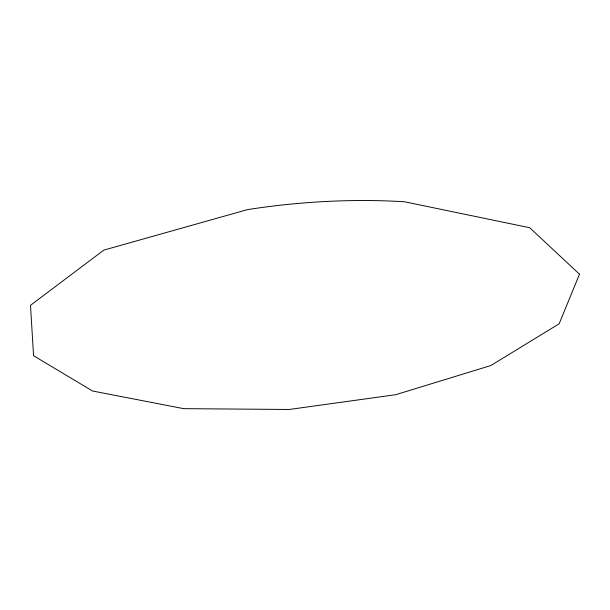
<?xml version="1.0" encoding="UTF-8"?>
<svg xmlns="http://www.w3.org/2000/svg" width="610" height="610" viewBox="0 0 610 610"><rect width="100%" height="100%" fill="white"/><g stroke="black" fill="none" stroke-linecap="round" stroke-linejoin="round"><path stroke-width="0.91" d="M579.5 274.203L559.149 323.78L490.837 365.542L395.669 394.716L289.186 409.47L183.732 408.662L92.529 390.995L33.558 355.706L30.5 305.313L103.83 250.108L247.507 209.619A279.662 102.297 -5.5 0 1 404.605 201.788L529.701 227.728L579.5 274.203"/></g></svg>
